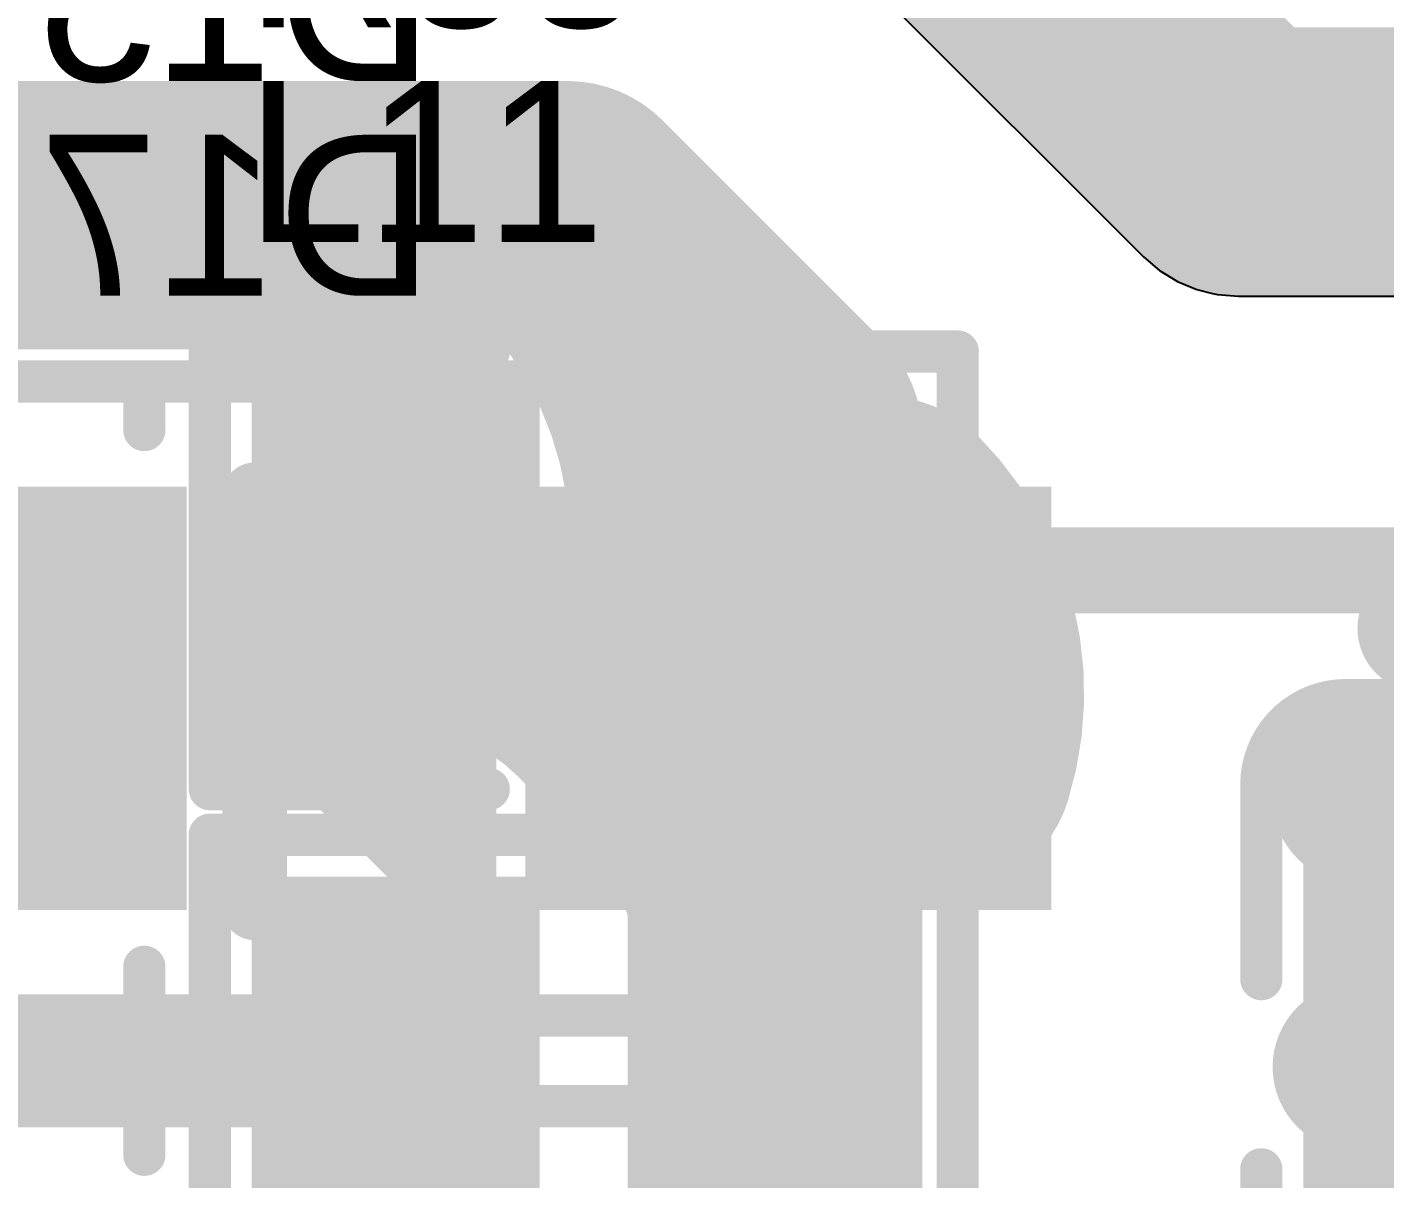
# Model space of a CAD drawing. Header units: millimetres. Extents: x 3.32 to 12.49, y 5.66 to 10.73.
# Drawn here: x 4.3763 to 4.6293, y 7.9092 to 8.1237 of the extents above; entities that cross this region are included whole.
import ezdxf

# ---------------------------------------------------------------- set-up
doc = ezdxf.new("R2010")
doc.units = ezdxf.units.MM
doc.header["$MEASUREMENT"] = 0
for name, color, linetype in [('BottomLayer', 5, 'Continuous'), ('BottomOverlay', 54, 'Continuous'), ('BottomPaste', 16, 'Continuous'), ('BottomSolder', 6, 'Continuous'), ('InternalPlane1', 76, 'Continuous'), ('InternalPlane2', 16, 'Continuous'), ('TopLayer', 1, 'Continuous'), ('TopOverlay', 2, 'Continuous'), ('TopPaste', 8, 'Continuous'), ('TopSolder', 216, 'Continuous')]:
    doc.layers.add(name, color=color, linetype=linetype)

# ---------------------------------------------------------------- blocks, each defined once
blk = doc.blocks.new('SOIC_16_150____158')
at = {"layer": 'TopLayer', "const_width": 0.02362}
for points in [[(-0.175, -0.12598), (-0.175, -0.07874)], [(-0.125, -0.12598), (-0.125, -0.07874)]]:
    blk.add_lwpolyline(points, dxfattribs=at)
at = {"layer": 'TopLayer', "const_width": 0.01181}
for points in [[(-0.18091, -0.12598, 1), (-0.16909, -0.12598, 1)], [(-0.13091, -0.12598, 1), (-0.11909, -0.12598, 1)]]:
    blk.add_lwpolyline(points, format="xyb", close=True, dxfattribs=at)
at = {"layer": 'TopOverlay', "const_width": 0.01181}
blk.add_lwpolyline([(-0.20079, -0.11417, 1), (-0.2126, -0.11417, 1)], format="xyb", close=True, dxfattribs=at)
at = {"layer": 'TopPaste', "const_width": 0.02362}
for points in [[(-0.175, -0.12598), (-0.175, -0.07874)], [(-0.125, -0.12598), (-0.125, -0.07874)]]:
    blk.add_lwpolyline(points, dxfattribs=at)
at = {"layer": 'TopPaste', "const_width": 0.01181}
for points in [[(-0.18091, -0.12598, 1), (-0.16909, -0.12598, 1)], [(-0.13091, -0.12598, 1), (-0.11909, -0.12598, 1)]]:
    blk.add_lwpolyline(points, format="xyb", close=True, dxfattribs=at)
at = {"layer": 'TopSolder', "const_width": 0.03162}
for points in [[(-0.175, -0.12598), (-0.175, -0.07874)], [(-0.125, -0.12598), (-0.125, -0.07874)]]:
    blk.add_lwpolyline(points, dxfattribs=at)
at = {"layer": 'TopSolder', "const_width": 0.01581}
for points in [[(-0.18291, -0.12598, 1), (-0.16709, -0.12598, 1)], [(-0.13291, -0.12598, 1), (-0.11709, -0.12598, 1)]]:
    blk.add_lwpolyline(points, format="xyb", close=True, dxfattribs=at)
blk = doc.blocks.new('0805_R_181')
at = {"layer": 'TopLayer'}
for points in [[(-0.05787, -0.02894), (-0.0122, -0.02894), (-0.05787, 0.02894), (-0.0122, 0.02894)], [(0.0122, -0.02894), (0.05787, -0.02894), (0.0122, 0.02894), (0.05787, 0.02894)]]:
    blk.add_solid(points, dxfattribs=at)
at = {"layer": 'TopOverlay', "const_width": 0.00787}
for points in [[(-0.06968, -0.04075), (-0.06968, 0.04075)], [(-0.06968, 0.04075), (-0.01772, 0.04075)], [(0.01772, 0.04075), (0.06968, 0.04075)], [(0.06968, -0.04075), (0.06968, 0.04075)], [(-0.06968, -0.04075), (-0.01772, -0.04075)], [(0.01772, -0.04075), (0.06968, -0.04075)]]:
    blk.add_lwpolyline(points, dxfattribs=at)
at = {"layer": 'TopOverlay', "const_width": 0.00394}
for points in [[(-0.07165, 0.04075, 1), (-0.06772, 0.04075, 1)], [(-0.07165, 0.04075, 1), (-0.06772, 0.04075, 1)], [(-0.01969, 0.04075, 1), (-0.01575, 0.04075, 1)], [(0.01575, 0.04075, 1), (0.01969, 0.04075, 1)], [(0.06772, 0.04075, 1), (0.07165, 0.04075, 1)], [(0.06772, 0.04075, 1), (0.07165, 0.04075, 1)], [(-0.07165, -0.04075, 1), (-0.06772, -0.04075, 1)], [(-0.07165, -0.04075, 1), (-0.06772, -0.04075, 1)], [(-0.01969, -0.04075, 1), (-0.01575, -0.04075, 1)], [(0.01575, -0.04075, 1), (0.01969, -0.04075, 1)], [(0.06772, -0.04075, 1), (0.07165, -0.04075, 1)], [(0.06772, -0.04075, 1), (0.07165, -0.04075, 1)]]:
    blk.add_lwpolyline(points, format="xyb", close=True, dxfattribs=at)
at = {"layer": 'TopPaste'}
for points in [[(-0.05787, -0.02894), (-0.0122, -0.02894), (-0.05787, 0.02894), (-0.0122, 0.02894)], [(0.0122, -0.02894), (0.05787, -0.02894), (0.0122, 0.02894), (0.05787, 0.02894)]]:
    blk.add_solid(points, dxfattribs=at)
at = {"layer": 'TopSolder'}
for points in [[(-0.06187, -0.03294), (-0.0082, -0.03294), (-0.06187, 0.03294), (-0.0082, 0.03294)], [(0.0082, -0.03294), (0.06187, -0.03294), (0.0082, 0.03294), (0.06187, 0.03294)]]:
    blk.add_solid(points, dxfattribs=at)
blk = doc.blocks.new('0805_L_190')
at = {"layer": 'TopLayer'}
for points in [[(-0.05787, -0.02894), (-0.0122, -0.02894), (-0.05787, 0.02894), (-0.0122, 0.02894)], [(0.0122, -0.02894), (0.05787, -0.02894), (0.0122, 0.02894), (0.05787, 0.02894)]]:
    blk.add_solid(points, dxfattribs=at)
at = {"layer": 'TopOverlay', "const_width": 0.00787}
for points in [[(0.06968, 0.04075), (-0.06968, 0.04075)], [(-0.06968, 0.04075), (-0.06968, -0.04075)], [(0.06968, 0.04075), (0.06968, -0.04075)], [(0.06968, -0.04075), (-0.06968, -0.04075)]]:
    blk.add_lwpolyline(points, dxfattribs=at)
at = {"layer": 'TopOverlay', "const_width": 0.00394}
for points in [[(-0.07165, 0.04075, 1), (-0.06772, 0.04075, 1)], [(-0.07165, 0.04075, 1), (-0.06772, 0.04075, 1)], [(0.06772, 0.04075, 1), (0.07165, 0.04075, 1)], [(0.06772, 0.04075, 1), (0.07165, 0.04075, 1)], [(-0.07165, -0.04075, 1), (-0.06772, -0.04075, 1)], [(-0.07165, -0.04075, 1), (-0.06772, -0.04075, 1)], [(0.06772, -0.04075, 1), (0.07165, -0.04075, 1)], [(0.06772, -0.04075, 1), (0.07165, -0.04075, 1)]]:
    blk.add_lwpolyline(points, format="xyb", close=True, dxfattribs=at)
at = {"layer": 'TopPaste'}
for points in [[(-0.05787, -0.02894), (-0.0122, -0.02894), (-0.05787, 0.02894), (-0.0122, 0.02894)], [(0.0122, -0.02894), (0.05787, -0.02894), (0.0122, 0.02894), (0.05787, 0.02894)]]:
    blk.add_solid(points, dxfattribs=at)
at = {"layer": 'TopSolder'}
for points in [[(-0.06187, -0.03294), (-0.0082, -0.03294), (-0.06187, 0.03294), (-0.0082, 0.03294)], [(0.0082, -0.03294), (0.06187, -0.03294), (0.0082, 0.03294), (0.06187, 0.03294)]]:
    blk.add_solid(points, dxfattribs=at)
blk = doc.blocks.new('SMA_B_199')
at = {"layer": 'BottomLayer'}
for points in [[(-0.1161, 0.03543), (-0.2061, 0.03543), (-0.1161, -0.03543), (-0.2061, -0.03543)], [(0.045, 0.03543), (-0.045, 0.03543), (0.045, -0.03543), (-0.045, -0.03543)]]:
    blk.add_solid(points, dxfattribs=at)
at = {"layer": 'BottomOverlay'}
for points, const_width in [([(-0.1711, 0.05905), (0.01, 0.05905)], 0.00787), ([(-0.12, 0.05), (-0.12, 0.05905)], 0.00787), ([(0.01, 0.05), (0.01, 0.05905)], 0.00787), ([(-0.09944, -0.00004), (-0.06044, 0.03896)], 0.012), ([(-0.09944, -0.03904), (-0.09944, 0.03796)], 0.012), ([(-0.06044, -0.03904), (-0.06044, 0.03896)], 0.012), ([(-0.06548, -0.027), (-0.06548, 0.028)], 0.012), ([(-0.07048, 0.018), (-0.07048, 0.024)], 0.012), ([(-0.07948, -0.015), (-0.07948, 0.017)], 0.012), ([(-0.07448, -0.02), (-0.07448, 0.019)], 0.012), ([(-0.07048, -0.023), (-0.07048, 0.018)], 0.012), ([(-0.08686, -0.00762), (-0.08686, 0.01254)], 0.012), ([(-0.08248, -0.011), (-0.08248, 0.01)], 0.012), ([(-0.08948, -0.005), (-0.08948, 0.005)], 0.012), ([(-0.10548, 0), (-0.05448, 0)], 0.012), ([(-0.09944, -0.00004), (-0.06044, -0.03904)], 0.012), ([(-0.12, -0.05906), (-0.12, -0.05)], 0.00787), ([(0.01, -0.05906), (0.01, -0.05)], 0.00787), ([(-0.1711, -0.05906), (0.01, -0.05906)], 0.00787)]:
    blk.add_lwpolyline(points, dxfattribs=dict(at, const_width=const_width))
for points, const_width in [([(-0.12197, 0.05905, 1), (-0.11803, 0.05905, 1)], 0.00394), ([(0.00803, 0.05905, 1), (0.01197, 0.05905, 1)], 0.00394), ([(0.00803, 0.05905, 1), (0.01197, 0.05905, 1)], 0.00394), ([(-0.12197, 0.05, 1), (-0.11803, 0.05, 1)], 0.00394), ([(0.00803, 0.05, 1), (0.01197, 0.05, 1)], 0.00394), ([(-0.10244, 0.03796, 1), (-0.09644, 0.03796, 1)], 0.006), ([(-0.06344, 0.03896, 1), (-0.05744, 0.03896, 1)], 0.006), ([(-0.06344, 0.03896, 1), (-0.05744, 0.03896, 1)], 0.006), ([(-0.06848, 0.028, 1), (-0.06248, 0.028, 1)], 0.006), ([(-0.07348, 0.024, 1), (-0.06748, 0.024, 1)], 0.006), ([(-0.08248, 0.017, 1), (-0.07648, 0.017, 1)], 0.006), ([(-0.07748, 0.019, 1), (-0.07148, 0.019, 1)], 0.006), ([(-0.07348, 0.018, 1), (-0.06748, 0.018, 1)], 0.006), ([(-0.07348, 0.018, 1), (-0.06748, 0.018, 1)], 0.006), ([(-0.08986, 0.01254, 1), (-0.08386, 0.01254, 1)], 0.006), ([(-0.08548, 0.01, 1), (-0.07948, 0.01, 1)], 0.006), ([(-0.09248, 0.005, 1), (-0.08648, 0.005, 1)], 0.006), ([(-0.10848, 0, 1), (-0.10248, 0, 1)], 0.006), ([(-0.10244, -0.00004, 1), (-0.09644, -0.00004, 1)], 0.006), ([(-0.10244, -0.00004, 1), (-0.09644, -0.00004, 1)], 0.006), ([(-0.05748, 0, 1), (-0.05148, 0, 1)], 0.006), ([(-0.09248, -0.005, 1), (-0.08648, -0.005, 1)], 0.006), ([(-0.08986, -0.00762, 1), (-0.08386, -0.00762, 1)], 0.006), ([(-0.08548, -0.011, 1), (-0.07948, -0.011, 1)], 0.006), ([(-0.08248, -0.015, 1), (-0.07648, -0.015, 1)], 0.006), ([(-0.07748, -0.02, 1), (-0.07148, -0.02, 1)], 0.006), ([(-0.07348, -0.023, 1), (-0.06748, -0.023, 1)], 0.006), ([(-0.06848, -0.027, 1), (-0.06248, -0.027, 1)], 0.006), ([(-0.10244, -0.03904, 1), (-0.09644, -0.03904, 1)], 0.006), ([(-0.06344, -0.03904, 1), (-0.05744, -0.03904, 1)], 0.006), ([(-0.06344, -0.03904, 1), (-0.05744, -0.03904, 1)], 0.006), ([(-0.12197, -0.05, 1), (-0.11803, -0.05, 1)], 0.00394), ([(0.00803, -0.05, 1), (0.01197, -0.05, 1)], 0.00394), ([(-0.12197, -0.05906, 1), (-0.11803, -0.05906, 1)], 0.00394), ([(0.00803, -0.05906, 1), (0.01197, -0.05906, 1)], 0.00394), ([(0.00803, -0.05906, 1), (0.01197, -0.05906, 1)], 0.00394)]:
    blk.add_lwpolyline(points, format="xyb", close=True, dxfattribs=dict(at, const_width=const_width))
at = {"layer": 'BottomPaste'}
for points in [[(-0.1161, 0.03543), (-0.2061, 0.03543), (-0.1161, -0.03543), (-0.2061, -0.03543)], [(0.045, 0.03543), (-0.045, 0.03543), (0.045, -0.03543), (-0.045, -0.03543)]]:
    blk.add_solid(points, dxfattribs=at)
at = {"layer": 'BottomSolder'}
for points in [[(-0.1121, 0.03943), (-0.2101, 0.03943), (-0.1121, -0.03943), (-0.2101, -0.03943)], [(0.049, 0.03943), (-0.049, 0.03943), (0.049, -0.03943), (-0.049, -0.03943)]]:
    blk.add_solid(points, dxfattribs=at)
blk = doc.blocks.new('SMA_B_200')
at = {"layer": 'BottomOverlay', "const_width": 0.00787}
for points in [[(-0.1711, 0.05905), (0.01, 0.05905)], [(-0.12, 0.05), (-0.12, 0.05905)], [(0.01, 0.05), (0.01, 0.05905)]]:
    blk.add_lwpolyline(points, dxfattribs=at)
at = {"layer": 'BottomOverlay', "const_width": 0.00394}
for points in [[(-0.12197, 0.05905, 1), (-0.11803, 0.05905, 1)], [(0.00803, 0.05905, 1), (0.01197, 0.05905, 1)], [(0.00803, 0.05905, 1), (0.01197, 0.05905, 1)], [(-0.12197, 0.05, 1), (-0.11803, 0.05, 1)], [(0.00803, 0.05, 1), (0.01197, 0.05, 1)]]:
    blk.add_lwpolyline(points, format="xyb", close=True, dxfattribs=at)
blk = doc.blocks.new('0805_C_B_232')
at = {"layer": 'BottomLayer'}
for points in [[(-0.05787, -0.02894), (-0.0122, -0.02894), (-0.05787, 0.02894), (-0.0122, 0.02894)], [(0.0122, -0.02894), (0.05787, -0.02894), (0.0122, 0.02894), (0.05787, 0.02894)]]:
    blk.add_solid(points, dxfattribs=at)
at = {"layer": 'BottomOverlay', "const_width": 0.00787}
for points in [[(-0.06969, 0.025, -0.414213), (-0.05394, 0.04075)], [(0.05394, 0.04075, -0.414214), (0.06968, 0.025)], [(-0.05394, -0.04075, -0.414214), (-0.06969, -0.025)], [(0.06969, -0.025, -0.414213), (0.05394, -0.04075)]]:
    blk.add_lwpolyline(points, format="xyb", dxfattribs=at)
at = {"layer": 'BottomOverlay', "const_width": 0.00394}
for points in [[(-0.05591, 0.04075, 1), (-0.05197, 0.04075, 1)], [(-0.05591, 0.04075, 1), (-0.05197, 0.04075, 1)], [(-0.01969, 0.04075, 1), (-0.01575, 0.04075, 1)], [(0.01575, 0.04075, 1), (0.01969, 0.04075, 1)], [(0.05197, 0.04075, 1), (0.05591, 0.04075, 1)], [(0.05197, 0.04075, 1), (0.05591, 0.04075, 1)], [(-0.07165, 0.025, 1), (-0.06772, 0.025, 1)], [(-0.07165, 0.025, 1), (-0.06772, 0.025, 1)], [(0.06772, 0.025, 1), (0.07165, 0.025, 1)], [(0.06772, 0.025, 1), (0.07165, 0.025, 1)], [(-0.07165, -0.025, 1), (-0.06772, -0.025, 1)], [(-0.07165, -0.025, 1), (-0.06772, -0.025, 1)], [(0.06772, -0.025, 1), (0.07165, -0.025, 1)], [(0.06772, -0.025, 1), (0.07165, -0.025, 1)], [(-0.05591, -0.04075, 1), (-0.05197, -0.04075, 1)], [(-0.05591, -0.04075, 1), (-0.05197, -0.04075, 1)], [(-0.01969, -0.04075, 1), (-0.01575, -0.04075, 1)], [(0.01575, -0.04075, 1), (0.01969, -0.04075, 1)], [(0.05197, -0.04075, 1), (0.05591, -0.04075, 1)], [(0.05197, -0.04075, 1), (0.05591, -0.04075, 1)]]:
    blk.add_lwpolyline(points, format="xyb", close=True, dxfattribs=at)
at = {"layer": 'BottomOverlay', "const_width": 0.00787}
for points in [[(-0.01772, 0.04075), (-0.05394, 0.04075)], [(0.05394, 0.04075), (0.01772, 0.04075)], [(-0.06969, -0.025), (-0.06969, 0.025)], [(0.06968, -0.025), (0.06968, 0.025)], [(-0.01772, -0.04075), (-0.05394, -0.04075)], [(0.05394, -0.04075), (0.01772, -0.04075)]]:
    blk.add_lwpolyline(points, dxfattribs=at)
at = {"layer": 'BottomPaste'}
for points in [[(-0.05787, -0.02894), (-0.0122, -0.02894), (-0.05787, 0.02894), (-0.0122, 0.02894)], [(0.0122, -0.02894), (0.05787, -0.02894), (0.0122, 0.02894), (0.05787, 0.02894)]]:
    blk.add_solid(points, dxfattribs=at)
at = {"layer": 'BottomSolder'}
for points in [[(-0.06187, -0.03294), (-0.0082, -0.03294), (-0.06187, 0.03294), (-0.0082, 0.03294)], [(0.0082, -0.03294), (0.06187, -0.03294), (0.0082, 0.03294), (0.06187, 0.03294)]]:
    blk.add_solid(points, dxfattribs=at)

msp = doc.modelspace()

# ---------------------------------------------------------------- linework, layer by layer
at = {"layer": 'BottomLayer', "const_width": 0.05}
for points in [[(4.26701, 8.08866), (4.47701, 8.08866)], [(4.47701, 8.08866), (4.51811, 8.04756)], [(4.51811, 7.99866), (4.51811, 8.04756)], [(4.51811, 7.86366), (4.51811, 7.99866)]]:
    msp.add_lwpolyline(points, dxfattribs=at)
at = {"layer": 'BottomLayer', "const_width": 0.025}
for points in [[(4.46451, 8.08866, 1), (4.48951, 8.08866, 1)], [(4.46451, 8.08866, 1), (4.48951, 8.08866, 1)], [(4.46451, 8.08866, 1), (4.48951, 8.08866, 1)], [(4.50561, 8.04756, 1), (4.53061, 8.04756, 1)], [(4.50561, 8.04756, 1), (4.53061, 8.04756, 1)], [(4.52319, 8.02998, 1), (4.54819, 8.02998, 1)], [(4.48607, 8.00174, 1), (4.51107, 8.00174, 1)], [(4.50561, 7.99866, 1), (4.53061, 7.99866, 1)], [(4.50561, 7.99866, 1), (4.53061, 7.99866, 1)], [(4.53385, 7.987, 1), (4.55885, 7.987, 1)]]:
    msp.add_lwpolyline(points, format="xyb", close=True, dxfattribs=at)
at = {"layer": 'BottomLayer', "const_width": 0.05}
for points in [[(4.47701, 8.08866, -0.277964), (4.49857, 8.00174)], [(4.53569, 8.02998, -0.277964), (4.54635, 7.987)]]:
    msp.add_lwpolyline(points, format="xyb", dxfattribs=at)
at = {"layer": 'InternalPlane1'}
for p, q in [((4.40928, 8.25593), (4.58428, 8.08093)), ((4.58428, 8.08093), (4.58727, 8.07837)), ((4.58727, 8.07837), (4.59062, 8.07632)), ((4.59062, 8.07632), (4.59213, 8.07569)), ((4.59213, 8.07569), (4.59426, 8.07481)), ((4.59426, 8.07481), (4.59717, 8.07411)), ((4.59717, 8.07411), (4.59808, 8.07389)), ((4.59808, 8.07389), (4.60201, 8.07358)), ((4.60201, 8.07358), (5.13193, 8.07358))]:
    msp.add_line(p, q, dxfattribs=at)
at = {"layer": 'InternalPlane1', "const_width": 0.05}
for points in [[(4.42701, 8.27366), (4.60201, 8.09866)], [(4.60201, 8.09866), (5.15701, 8.09866)]]:
    msp.add_lwpolyline(points, dxfattribs=at)
at = {"layer": 'InternalPlane1', "const_width": 0.025}
msp.add_lwpolyline([(4.58951, 8.09866, 1), (4.61451, 8.09866, 1)], format="xyb", close=True, dxfattribs=at)
msp.add_lwpolyline([(4.58951, 8.09866, 1), (4.61451, 8.09866, 1)], format="xyb", close=True, dxfattribs=at)
at = {"layer": 'InternalPlane2'}
for p, q in [((4.40928, 8.25593), (4.58428, 8.08093)), ((4.58428, 8.08093), (4.58727, 8.07837)), ((4.58727, 8.07837), (4.59062, 8.07632)), ((4.59062, 8.07632), (4.59213, 8.07569)), ((4.59213, 8.07569), (4.59426, 8.07481)), ((4.59426, 8.07481), (4.59717, 8.07411)), ((4.59717, 8.07411), (4.59808, 8.07389)), ((4.59808, 8.07389), (4.60201, 8.07358)), ((4.60201, 8.07358), (5.13193, 8.07358))]:
    msp.add_line(p, q, dxfattribs=at)
at = {"layer": 'InternalPlane2', "const_width": 0.05}
for points in [[(4.42701, 8.27366), (4.60201, 8.09866)], [(4.60201, 8.09866), (5.15701, 8.09866)]]:
    msp.add_lwpolyline(points, dxfattribs=at)
at = {"layer": 'InternalPlane2', "const_width": 0.025}
msp.add_lwpolyline([(4.58951, 8.09866, 1), (4.61451, 8.09866, 1)], format="xyb", close=True, dxfattribs=at)
msp.add_lwpolyline([(4.58951, 8.09866, 1), (4.61451, 8.09866, 1)], format="xyb", close=True, dxfattribs=at)
at = {"layer": 'TopLayer'}
for points, const_width in [([(4.55085, 8.02252, -0.198912), (4.52553, 8.03301)], 0.016), ([(4.52553, 8.01203, -0.198912), (4.55085, 8.02252)], 0.016), ([(4.46902, 7.99414, -0.198912), (4.4598, 8.01642)], 0.016), ([(4.44496, 8.00158, -0.198912), (4.47333, 7.98983)], 0.016), ([(4.483, 7.98016, -0.198912), (4.5002, 7.93862)], 0.016), ([(4.43589, 7.9416, -0.198912), (4.41398, 7.93252)], 0.02), ([(4.41398, 7.93252, -0.198912), (4.43589, 7.92344)], 0.02)]:
    msp.add_lwpolyline(points, format="xyb", dxfattribs=dict(at, const_width=const_width))
for points, const_width in [([(4.52153, 8.03301, 1), (4.52953, 8.03301, 1)], 0.008), ([(4.44096, 8.02252, 1), (4.44896, 8.02252, 1)], 0.008), ([(4.51104, 8.02252, 1), (4.51904, 8.02252, 1)], 0.008), ([(4.54685, 8.02252, 1), (4.55485, 8.02252, 1)], 0.008), ([(4.54685, 8.02252, 1), (4.55485, 8.02252, 1)], 0.008), ([(4.44096, 8.0182, 1), (4.44896, 8.0182, 1)], 0.008), ([(4.44096, 8.0182, 1), (4.44896, 8.0182, 1)], 0.008), ([(4.4558, 8.01642, 1), (4.4638, 8.01642, 1)], 0.008), ([(4.52153, 8.01203, 1), (4.52953, 8.01203, 1)], 0.008), ([(4.44096, 8.00158, 1), (4.44896, 8.00158, 1)], 0.008), ([(4.46502, 7.99414, 1), (4.47302, 7.99414, 1)], 0.008), ([(4.46933, 7.98983, 1), (4.47733, 7.98983, 1)], 0.008), ([(4.479, 7.98016, 1), (4.487, 7.98016, 1)], 0.008), ([(4.51104, 7.94812, 1), (4.51904, 7.94812, 1)], 0.008), ([(4.51104, 7.94812, 1), (4.51904, 7.94812, 1)], 0.008), ([(4.43089, 7.9416, 1), (4.44089, 7.9416, 1)], 0.01), ([(4.4962, 7.93862, 1), (4.5042, 7.93862, 1)], 0.008), ([(4.40898, 7.93252, 1), (4.41898, 7.93252, 1)], 0.01), ([(4.40898, 7.93252, 1), (4.41898, 7.93252, 1)], 0.01), ([(4.43996, 7.93252, 1), (4.44996, 7.93252, 1)], 0.01), ([(4.51104, 7.93252, 1), (4.51904, 7.93252, 1)], 0.008), ([(4.43089, 7.92344, 1), (4.44089, 7.92344, 1)], 0.01)]:
    msp.add_lwpolyline(points, format="xyb", close=True, dxfattribs=dict(at, const_width=const_width))
for points, const_width in [([(4.44496, 8.0182), (4.44496, 8.02252)], 0.016), ([(4.51504, 8.02252), (4.74315, 8.02252)], 0.016), ([(4.44496, 8.0182), (4.51504, 7.94812)], 0.016), ([(4.51504, 7.93252), (4.51504, 7.94812)], 0.016), ([(4.35315, 7.93252), (4.44496, 7.93252)], 0.02)]:
    msp.add_lwpolyline(points, dxfattribs=dict(at, const_width=const_width))

# ---------------------------------------------------------------- block references
for name, p, rotation in [('0805_R_181', (4.48, 8.02252), 360), ('SMA_B_199', (4.51811, 7.99866), 360), ('SOIC_16_150____158', (4.75016, 7.805), 270), ('0805_C_B_232', (4.64701, 7.92866), 270), ('0805_L_190', (4.48, 7.93252), 180), ('SMA_B_200', (4.51811, 7.86366), 360)]:
    msp.add_blockref(name, p, dxfattribs=dict(rotation=rotation))

# ---------------------------------------------------------------- texts
at = {"layer": 'BottomOverlay', "text_generation_flag": 2}
for s, p in [('D15', (4.45201, 8.11366)), ('D17', (4.45201, 8.07366))]:
    msp.add_text(s, height=0.03, dxfattribs=at).set_placement(p)
at = {"layer": 'TopOverlay'}
for s, p in [('R88', (4.41701, 8.12366)), ('L11', (4.41701, 8.08366))]:
    msp.add_text(s, height=0.03, dxfattribs=at).set_placement(p)

doc.saveas('drawing.dxf')
